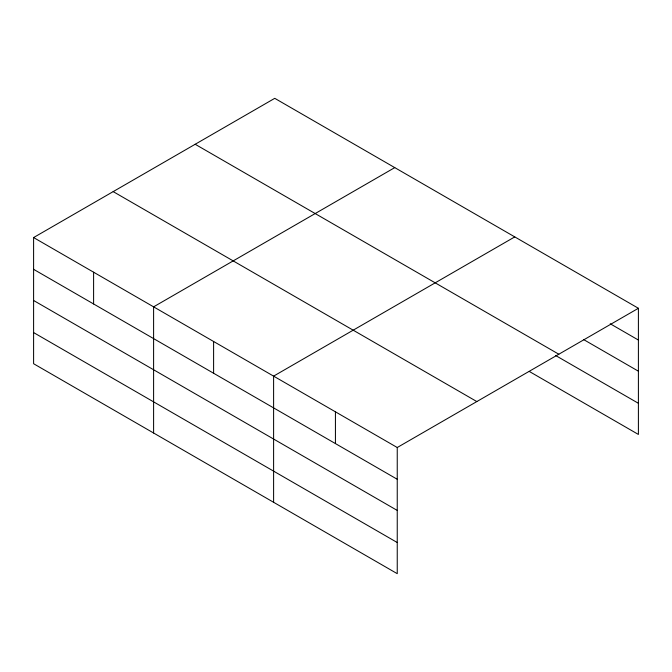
<?xml version="1.0" encoding="UTF-8"?>
<svg xmlns="http://www.w3.org/2000/svg" width="672" height="672" viewBox="0 0 672 672"><rect width="100%" height="100%" fill="white"/><g stroke="black" fill="none" stroke-linecap="round" stroke-linejoin="round"><path stroke-width="1.01" d="M397.244 510.426L397.244 447.51L33.6 237.56L33.6 363.72L397.244 573.67L397.244 510.426L33.6 300.476M529.309 371.456L638.4 434.44L638.4 308.28L274.756 98.33L33.6 237.56M394.758 167.614L153.602 306.844L153.602 433.003M514.76 236.897L273.605 376.127L273.605 502.286M397.244 447.51L638.4 308.28M610.218 323.77L638.4 340.049M583.85 339.704L638.4 371.196M195.174 144.27L558.818 354.22M555.668 355.53L638.4 403.292M113.182 191.612L476.826 401.562M33.6 269.321L397.244 479.27M33.6 332.573L397.244 542.522M335.429 411.818L335.429 443.579M213.604 341.485L213.604 373.246M93.601 272.202L93.601 303.962"/></g></svg>
